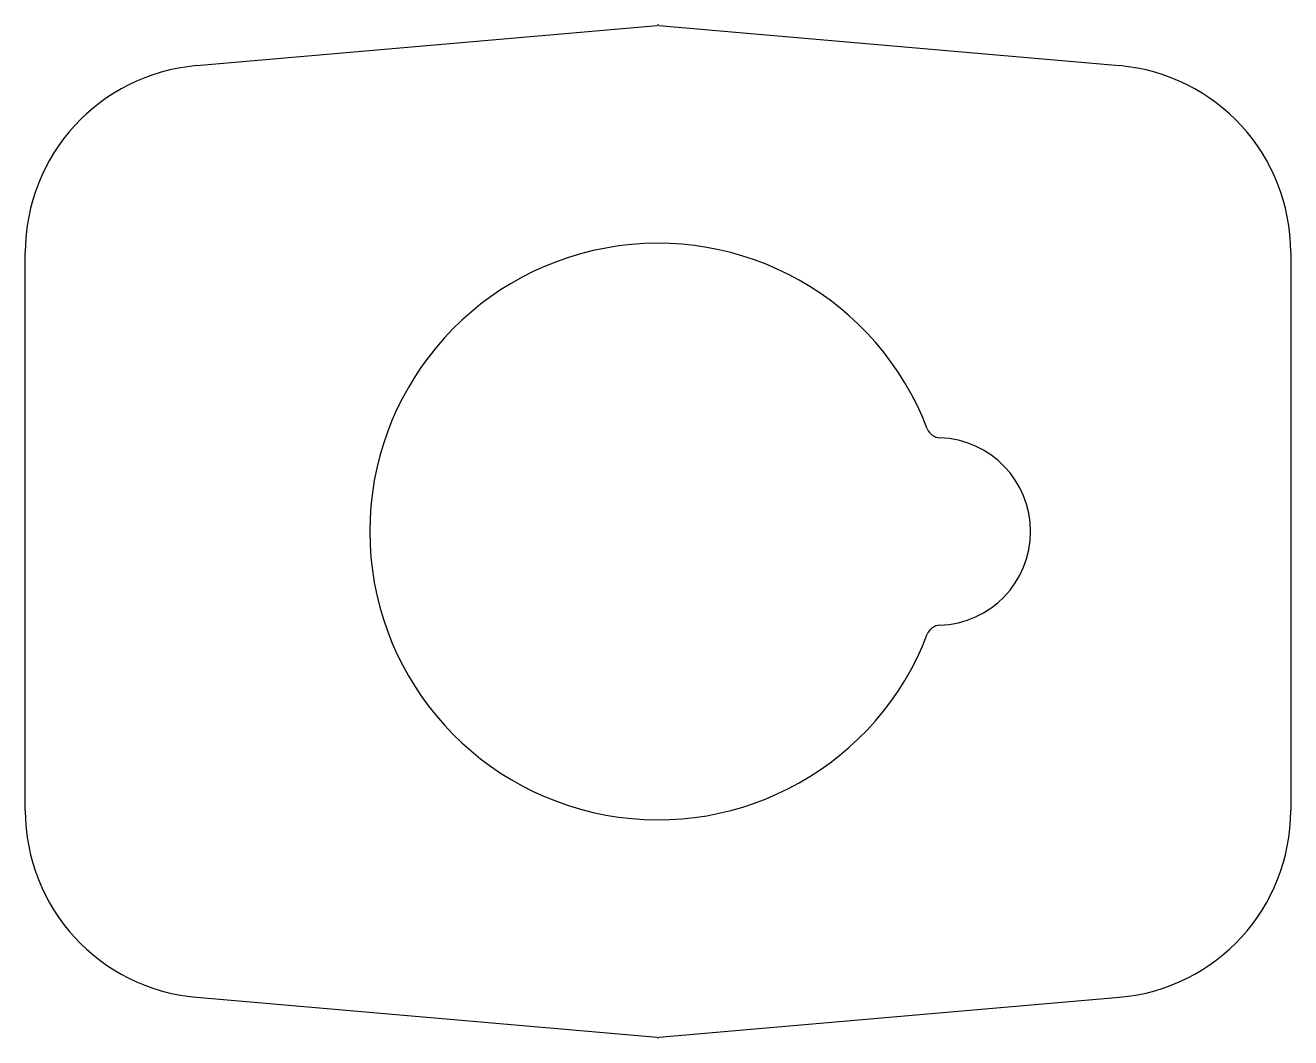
# Model space of a CAD drawing. Extents: x 586 to 613, y 369.2 to 390.8.
import ezdxf

# ---------------------------------------------------------------- set-up
doc = ezdxf.new("R2010")
doc.units = 0
doc.layers.get('0').update_dxf_attribs({"linetype": 'CONTINUOUS'})

msp = doc.modelspace()

# ---------------------------------------------------------------- linework, layer by layer
for p, q in [((589.68, 389.948), (599.512, 390.808)), ((599.547, 390.808), (609.378, 389.948)), ((586.029, 374.056), (586.029, 385.963)), ((613.029, 385.963), (613.029, 374.056)), ((599.512, 369.211), (589.68, 370.071)), ((609.378, 370.071), (599.547, 369.211))]:
    msp.add_line(p, q)
for centre, radius, start, end in [((599.529, 390.609), 0.2, 85, 95), ((590.029, 385.963), 4, 95, 180), ((609.029, 385.963), 4, 0, 85), ((599.529, 380.009), 6.15, 20.8788, 339.1212), ((605.556, 382.308), 0.3, 200.8788, 268.0947), ((605.479, 380.009), 2, 271.9053, 88.0947), ((605.556, 377.711), 0.3, 91.9053, 159.1212), ((590.029, 374.056), 4, 180, 265), ((609.029, 374.056), 4, 275, 0), ((599.529, 369.41), 0.2, 265, 275)]:
    msp.add_arc(centre, radius, start, end)

doc.saveas('drawing.dxf')
